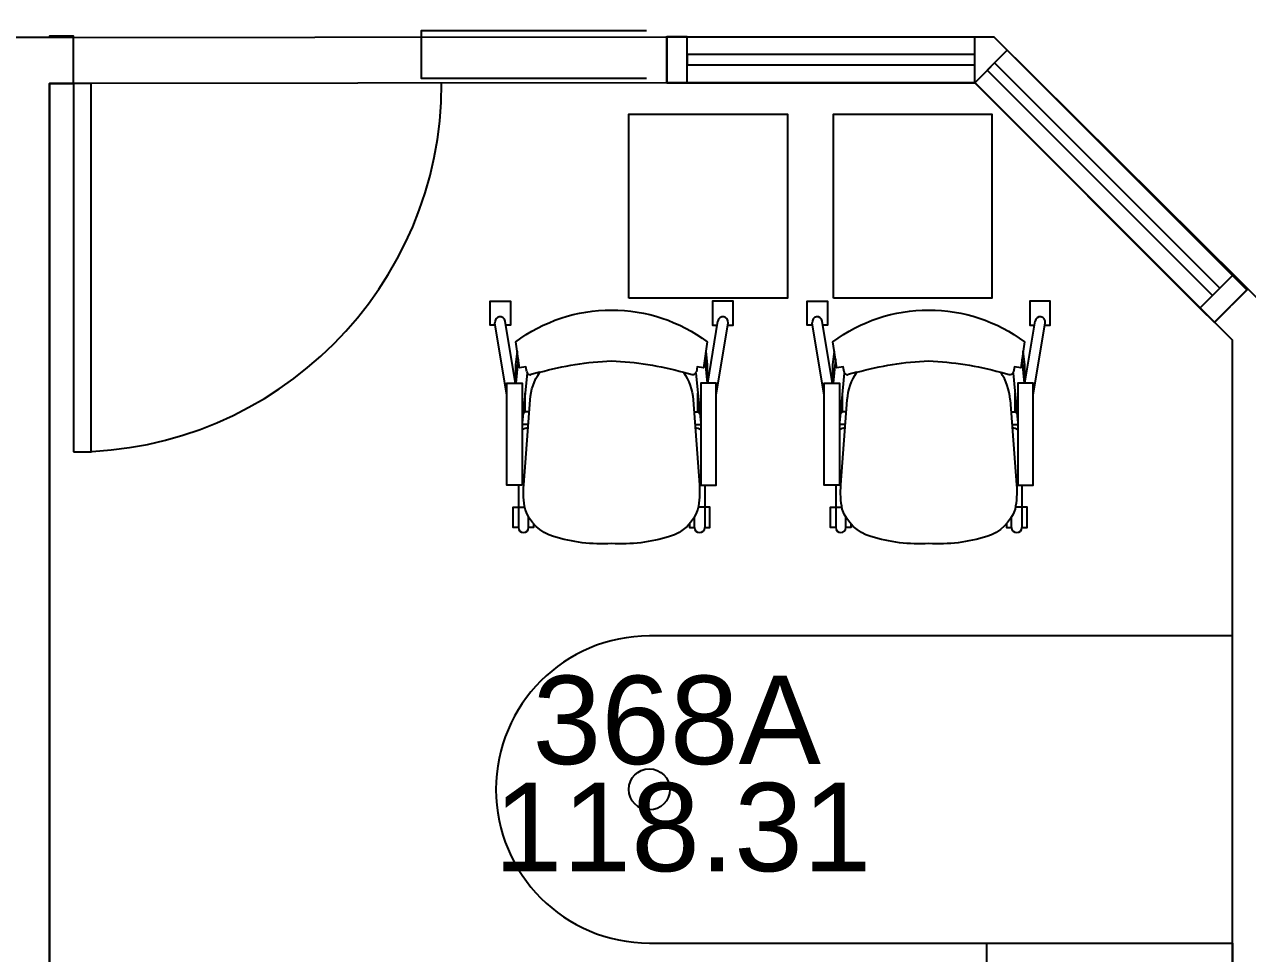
# Model space of a CAD drawing. Header units: inches. Extents: x 0 to 165, y 0 to 113.
# Drawn here: x 32.64 to 42.6, y 66.88 to 74.45 of the extents above; entities that cross this region are included whole.
import ezdxf

# ---------------------------------------------------------------- set-up
doc = ezdxf.new("R2010")
doc.units = ezdxf.units.IN
doc.header["$MEASUREMENT"] = 0
for name, color, linetype in [('Furnishings', 7, 'Continuous'), ('FYE', 3, 'Continuous'), ('FYE_Info', 7, 'Continuous'), ('IntDoorsWindows', 4, 'Continuous'), ('IntWalls', 5, 'Continuous')]:
    doc.layers.add(name, color=color, linetype=linetype)
doc.styles.add('PDF ArialMT', font='arial.ttf')

msp = doc.modelspace()

# ---------------------------------------------------------------- linework, layer by layer
at = {"layer": 'Furnishings'}
for points in [[(37.5639, 72.2167), (37.5639, 73.7154), (38.8568, 73.7154), (38.8568, 72.2167)], [(39.2315, 72.2167), (39.2315, 73.7154), (40.5223, 73.7154), (40.5223, 72.2167)], [(36.6971, 70.6953), (36.5716, 70.6953), (36.5716, 71.5249), (36.6971, 71.5249)], [(38.1506, 70.6953), (38.2762, 70.6953), (38.2762, 71.5249), (38.1506, 71.5249)], [(39.2809, 70.6953), (39.1553, 70.6953), (39.1553, 71.5249), (39.2809, 71.5249)], [(40.7343, 70.6953), (40.8599, 70.6953), (40.8599, 71.5249), (40.7343, 71.5249)], [(40.4811, 61.4659), (40.4811, 66.9648), (42.4822, 66.9648), (42.4822, 61.4659)]]:
    msp.add_lwpolyline(points, close=True, dxfattribs=at)
for points in [[(36.4789, 71.9985), (36.4357, 71.9985), (36.4357, 72.192), (36.6004, 72.192), (36.6004, 71.9985), (36.5633, 71.9985)], [(38.3709, 71.9985), (38.4141, 71.9985), (38.4141, 72.192), (38.2474, 72.192), (38.2474, 71.9985), (38.2865, 71.9985)], [(39.0626, 71.9985), (39.0173, 71.9985), (39.0173, 72.192), (39.1841, 72.192), (39.1841, 71.9985), (39.1471, 71.9985)], [(40.9546, 71.9985), (40.9979, 71.9985), (40.9979, 72.192), (40.8311, 72.192), (40.8311, 71.9985), (40.8702, 71.9985)], [(36.656, 71.7864), (36.6416, 71.6752), (36.6416, 71.5229), (36.5571, 72.0293)], [(38.2083, 71.5249), (38.2906, 72.0293)], [(39.2376, 71.7864), (39.2253, 71.6752), (39.2253, 71.5229), (39.1409, 72.0293)], [(40.792, 71.5249), (40.8743, 72.0293)], [(36.5716, 71.4282), (36.4748, 72.017)], [(38.2762, 71.4282), (38.373, 72.017)], [(39.1553, 71.4282), (39.0585, 72.017)], [(40.8599, 71.4282), (40.9567, 72.017)], [(38.2062, 71.5249), (38.2062, 71.6752), (38.1938, 71.7864)], [(40.7899, 71.5249), (40.7899, 71.6752), (40.7776, 71.7864)], [(36.6642, 71.7205), (36.6457, 71.5249)], [(38.1836, 71.7205), (38.2041, 71.5249)], [(39.2479, 71.7205), (39.2294, 71.5249)], [(40.7673, 71.7205), (40.7858, 71.5249)], [(36.7363, 71.6073), (36.6971, 71.2017)], [(38.1115, 71.6073), (38.1506, 71.2017)], [(39.32, 71.6073), (39.2809, 71.2017)], [(40.6952, 71.6073), (40.7343, 71.2017)], [(36.7527, 71.2923), (36.7218, 71.2923), (36.7218, 71.4446)], [(38.095, 71.2923), (38.128, 71.2923), (38.128, 71.4446)], [(39.3365, 71.2923), (39.3056, 71.2923), (39.3056, 71.4446)], [(40.6788, 71.2923), (40.7117, 71.2923), (40.7117, 71.4446)], [(36.7466, 71.1894), (36.6971, 71.1894)], [(38.1033, 71.1894), (38.1506, 71.1894)], [(39.3303, 71.1894), (39.2809, 71.1894)], [(40.687, 71.1894), (40.7343, 71.1894)], [(36.6663, 70.6953), (36.6663, 70.3494), (36.623, 70.3494), (36.623, 70.5162), (36.7177, 70.5162)], [(38.1836, 70.6953), (38.1836, 70.3494), (38.2247, 70.3494), (38.2247, 70.5162), (38.1321, 70.5162)], [(39.25, 70.6953), (39.25, 70.3494), (39.2068, 70.3494), (39.2068, 70.5162), (39.3015, 70.5162)], [(40.7673, 70.6953), (40.7673, 70.3494), (40.8085, 70.3494), (40.8085, 70.5162), (40.7158, 70.5162)], [(36.7898, 70.3782), (36.7898, 70.3494), (36.7486, 70.3494), (36.7486, 70.4359)], [(38.058, 70.3782), (38.058, 70.3494), (38.0991, 70.3494), (38.0991, 70.4359)], [(39.3735, 70.3782), (39.3735, 70.3494), (39.3323, 70.3494), (39.3323, 70.4359)], [(40.6417, 70.3782), (40.6417, 70.3494), (40.6829, 70.3494), (40.6829, 70.4359)]]:
    msp.add_lwpolyline(points, dxfattribs=at)
for points in [[(36.7342, 71.6176), (36.726, 71.6588), (36.6745, 71.6505), (36.6436, 71.8605, -0.164495), (37.4239, 72.1199, -0.164495), (38.2041, 71.8605), (38.1733, 71.6505), (38.1218, 71.6588), (38.1156, 71.6176)], [(39.3179, 71.6176), (39.3097, 71.6588), (39.2582, 71.6505), (39.2273, 71.8605, -0.164494), (40.0076, 72.1199, -0.164495), (40.7879, 71.8605), (40.757, 71.6505), (40.7055, 71.6588), (40.6993, 71.6176)], [(36.8392, 71.6135, -0.058312), (37.4239, 71.7061, -0.058112), (38.0106, 71.6135), (38.0806, 71.5949)], [(39.4229, 71.6135, -0.058313), (40.0076, 71.7061, -0.057708), (40.5943, 71.6135), (40.6643, 71.5949)], [(38.0106, 71.6135, -0.131553), (38.0889, 71.3891), (38.1403, 70.6973, -0.061633), (38.128, 70.4976, -0.242036), (37.8974, 70.2753, -0.088322), (37.4239, 70.2176, -0.088308), (36.9524, 70.2753, -0.240903), (36.7198, 70.4976, -0.069416), (36.7095, 70.6973), (36.761, 71.3891, -0.131552), (36.8392, 71.6135), (36.7671, 71.5949)], [(40.6705, 71.3891), (40.7241, 70.6973, -0.061621), (40.7117, 70.4976, -0.238684), (40.4811, 70.2753, -0.087931), (40.0076, 70.2176, -0.088309), (39.5362, 70.2753, -0.240905), (39.3035, 70.4976, -0.069416), (39.2932, 70.6973), (39.3447, 71.3891, -0.131533), (39.4229, 71.6135), (39.3509, 71.5949)], [(42.4863, 69.4662), (37.7327, 69.4662, 0.999326), (37.7327, 66.9648), (42.4863, 66.9648)]]:
    msp.add_lwpolyline(points, format="xyb", dxfattribs=at)
msp.add_circle((37.7321, 68.2159), 0.1674, dxfattribs=at)
for centre, radius, start, end in [((36.6876, 71.3142), 0.0404, 296.07536, 333.92464), ((39.2713, 71.3142), 0.0404, 296.08261, 333.91739), ((36.7076, 70.3495), 0.0413, 180.17152, 359.82943), ((38.1423, 70.3495), 0.0413, 270.16771, 359.83229), ((39.2913, 70.3495), 0.0413, 180.16389, 359.83135), ((40.726, 70.3495), 0.0413, 270.16704, 359.82848)]:
    msp.add_arc(centre, radius, start, end, dxfattribs=at)
for points in [[(36.5098, 72.0643), (36.4872, 72.0602), (36.4727, 72.0396), (36.4748, 72.017)], [(36.5571, 72.0293), (36.5551, 72.052), (36.5324, 72.0684), (36.5098, 72.0643)], [(38.338, 72.0643), (38.3153, 72.0684), (38.2947, 72.052), (38.2906, 72.0293)], [(38.373, 72.017), (38.3771, 72.0396), (38.3606, 72.0602), (38.338, 72.0643)], [(39.0935, 72.0643), (39.0709, 72.0602), (39.0565, 72.0396), (39.0585, 72.017)], [(39.1409, 72.0293), (39.1368, 72.052), (39.1162, 72.0684), (39.0935, 72.0643)], [(40.9217, 72.0643), (40.899, 72.0684), (40.8785, 72.052), (40.8743, 72.0293)], [(40.9567, 72.017), (40.9608, 72.0396), (40.9443, 72.0602), (40.9217, 72.0643)], [(36.6416, 71.632), (36.6457, 71.6279), (36.6498, 71.6238), (36.6539, 71.6196)], [(38.1938, 71.6196), (38.2, 71.6238), (38.2041, 71.6279), (38.2062, 71.632)], [(39.2253, 71.632), (39.2294, 71.6279), (39.2335, 71.6238), (39.2376, 71.6196)], [(40.7776, 71.6196), (40.7817, 71.6238), (40.7879, 71.6279), (40.7899, 71.632)], [(36.7342, 71.6176), (36.7342, 71.6032), (36.7486, 71.5929), (36.763, 71.5929)], [(36.763, 71.5929), (36.7651, 71.5929), (36.7671, 71.5929), (36.7671, 71.5949)], [(38.0806, 71.5949), (38.095, 71.5908), (38.1094, 71.5991), (38.1136, 71.6135)], [(38.1136, 71.6135), (38.1136, 71.6135), (38.1156, 71.6155), (38.1156, 71.6176)], [(39.3179, 71.6176), (39.3179, 71.6032), (39.3323, 71.5929), (39.3467, 71.5929)], [(39.3467, 71.5929), (39.3488, 71.5929), (39.3488, 71.5929), (39.3509, 71.5949)], [(40.6705, 71.3891), (40.6664, 71.4694), (40.6376, 71.5476), (40.5943, 71.6135)], [(40.6643, 71.5949), (40.6788, 71.5908), (40.6932, 71.5991), (40.6973, 71.6135)], [(40.6973, 71.6135), (40.6973, 71.6135), (40.6993, 71.6155), (40.6993, 71.6176)], [(38.1239, 71.2964), (38.128, 71.2882), (38.1362, 71.282), (38.1444, 71.2779)], [(40.7076, 71.2964), (40.7117, 71.2882), (40.7199, 71.282), (40.7282, 71.2779)], [(36.7445, 71.1585), (36.728, 71.1585), (36.7116, 71.1523), (36.6971, 71.1441)], [(38.1506, 71.1441), (38.1383, 71.1523), (38.1218, 71.1585), (38.1053, 71.1585)], [(39.3282, 71.1585), (39.3097, 71.1585), (39.2953, 71.1523), (39.2809, 71.1441)], [(40.7343, 71.1441), (40.722, 71.1523), (40.7055, 71.1585), (40.6891, 71.1585)], [(38.0991, 70.3494), (38.0991, 70.3267), (38.1177, 70.3082), (38.1424, 70.3082)], [(40.6829, 70.3494), (40.6829, 70.3267), (40.7014, 70.3082), (40.7261, 70.3082)]]:
    msp.add_open_spline(points, degree=3, dxfattribs=at)
at = {"layer": 'FYE'}
for points in [[(38.7456, 91.7027), (38.7456, 79.342), (29.4751, 79.3523), (29.4751, 74.3413), (40.5388, 74.3454), (42.8878, 72.0149), (42.8878, 63.08), (43.5116, 63.08), (43.5116, 61.4659), (62.3738, 61.4659), (62.3738, 63.08), (63.0614, 63.08), (63.0614, 63.5329), (63.2858, 63.5329), (63.2858, 69.8676), (63.0614, 69.8676), (63.0614, 70.3206), (62.905, 70.3206), (62.905, 91.7027), (57.4987, 91.7027), (57.4987, 91.8942), (43.1637, 91.8942), (43.1637, 91.7027)], [(32.8452, 73.9666), (32.8452, 61.4659), (42.4822, 61.4659), (42.4822, 71.8749), (40.3844, 73.9728)]]:
    msp.add_lwpolyline(points, close=True, dxfattribs=at)
at = {"layer": 'IntDoorsWindows'}
for points in [[(37.8747, 73.9666), (37.8747, 74.3516)], [(38.0394, 74.3454), (40.3823, 74.3454), (40.5388, 74.3454), (40.6479, 74.2363), (40.3823, 73.9707), (42.2166, 72.1364), (42.336, 72.019), (42.5996, 72.2846), (42.4822, 72.402), (40.6479, 74.2363)], [(38.0394, 73.9707), (40.3823, 73.9707), (40.3823, 74.3454)], [(40.3823, 74.2013), (38.0394, 74.2013)], [(38.0394, 74.2013), (38.0394, 74.1169)], [(40.3823, 74.1169), (40.3823, 74.2013)], [(40.5449, 74.1334), (40.4852, 74.0737)], [(42.3793, 72.299), (40.5449, 74.1334)], [(38.0394, 74.1169), (40.3823, 74.1169)], [(40.4852, 74.0737), (42.3196, 72.2393)], [(42.4822, 72.402), (42.2166, 72.1364)], [(42.3196, 72.2393), (42.3793, 72.299)], [(42.6099, 72.2929), (42.336, 72.0211)]]:
    msp.add_lwpolyline(points, dxfattribs=at)
for points in [[(38.0394, 74.3454), (37.8747, 74.3454), (37.8747, 73.9707), (38.0394, 73.9707)], [(33.0408, 70.965), (33.1849, 70.965), (33.1849, 73.9666), (33.0408, 73.9666)]]:
    msp.add_lwpolyline(points, close=True, dxfattribs=at)
msp.add_arc((33.0386, 73.9668), 3.0018, 270.04251, 359.99673, dxfattribs=at)
at = {"layer": 'IntWalls'}
for points in [[(32.8452, 61.4659), (32.8452, 73.9666), (33.0408, 73.9666), (33.0408, 74.3516), (32.8452, 74.3516), (32.8452, 74.3413), (26.1461, 74.3413), (26.1461, 73.9357), (32.4397, 73.9357), (32.4397, 61.4659)], [(37.708, 74.3948), (35.8736, 74.3948), (35.8736, 74.0098), (37.708, 74.0098)], [(37.9344, 61.4659), (42.4822, 61.4659), (42.4822, 71.8749), (42.336, 72.0211)]]:
    msp.add_lwpolyline(points, dxfattribs=at)

# ---------------------------------------------------------------- texts
at = {"layer": 'FYE_Info', "char_height": 0.72, "attachment_point": 4, "style": 'PDF ArialMT'}
for s, insert in [('368A', (36.7812, 68.7772)), ('118.31', (36.4657, 67.9047))]:
    msp.add_mtext(s, dxfattribs=dict(at, insert=insert))

doc.saveas('drawing.dxf')
